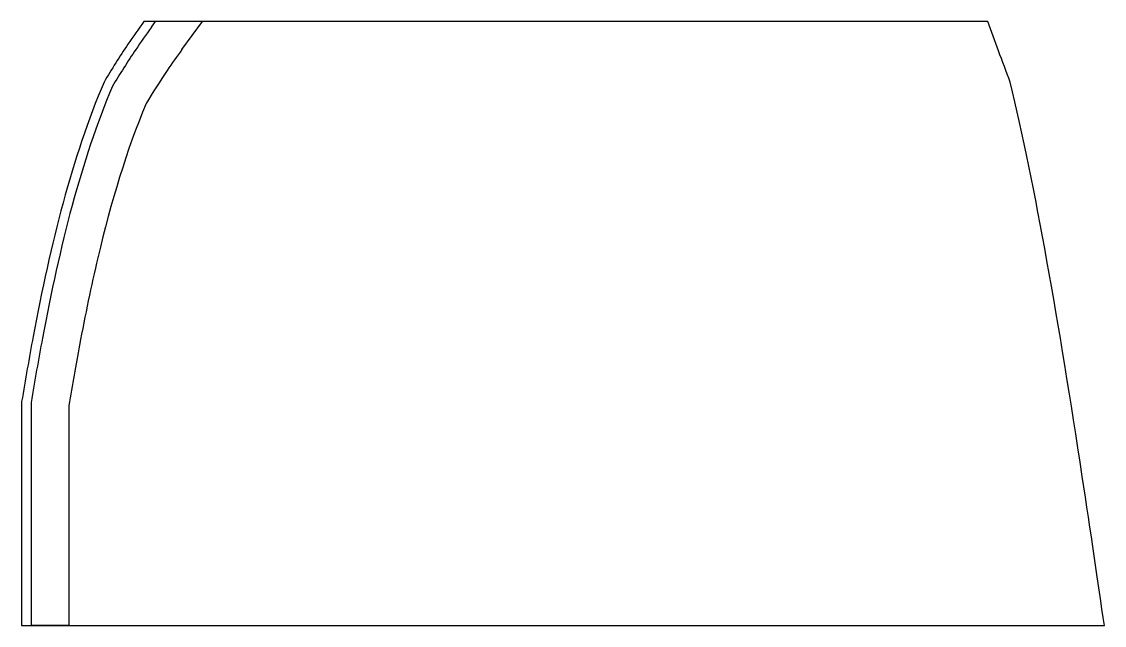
# Model space of a CAD drawing. Header units: inches. Extents: x -38.3 to 4.8, y -24 to 0.
import ezdxf

# ---------------------------------------------------------------- set-up
doc = ezdxf.new("R2010")
doc.units = ezdxf.units.IN
doc.layers.get('0').update_dxf_attribs({"linetype": 'CONTINUOUS'})

msp = doc.modelspace()

# ---------------------------------------------------------------- linework, layer by layer
for p, q in [((0.136, 0), (-33.398, 0)), ((-33.096, -0.222), (-32.933, 0)), ((-31.072, 0), (-32.933, 0)), ((-31.887, -1.11), (-31.072, 0)), ((-38.254, -15.107), (-38.254, -24)), ((-37.879, -15.138), (-37.879, -24)), ((-36.379, -15.263), (-36.379, -24)), ((-38.254, -24), (4.769, -24)), ((-36.379, -24), (-37.879, -24))]:
    msp.add_line(p, q)
for points, knots in [([(-33.398, 0), (-33.615, -0.295), (-33.825, -0.594), (-34.361, -1.389), (-34.678, -1.891), (-34.981, -2.4)], [-7.303591, -7.303591, -7.303591, -7.303591, -4.515421, -4.515421, 0, 0, 0, 0]), ([(-33.096, -0.222), (-33.309, -0.513), (-33.517, -0.808), (-33.719, -1.107), (-34.041, -1.585), (-34.35, -2.074), (-34.646, -2.57)], [-7.303591, -7.303591, -7.303591, -7.303591, -4.515421, -4.515421, -4.515421, -0.065885, -0.065885, -0.065885, -0.065885]), ([(1.03, -2.4), (0.872, -1.987), (0.717, -1.576), (0.418, -0.773), (0.277, -0.389), (0.136, 0)], [-6.707317, -6.707317, -6.707317, -6.707317, -3.324566, -3.324566, -0.168214, -0.168214, -0.168214, -0.168214]), ([(-31.887, -1.11), (-32.088, -1.383), (-32.284, -1.662), (-32.475, -1.946), (-32.761, -2.371), (-33.038, -2.806), (-33.305, -3.251)], [-7.303591, -7.303591, -7.303591, -7.303591, -4.515421, -4.515421, -4.515421, -0.345033, -0.345033, -0.345033, -0.345033]), ([(-34.981, -2.4), (-36.258, -5.407), (-37.103, -8.819), (-37.956, -13.365), (-38.107, -14.227), (-38.254, -15.107)], [-66.15454, -66.15454, -66.15454, -66.15454, -32.101622, -32.101622, -24.324028, -24.324028, -24.324028, -24.324028]), ([(-34.646, -2.57), (-35.901, -5.533), (-36.739, -8.911), (-37.429, -12.589), (-37.585, -13.421), (-37.734, -14.27), (-37.879, -15.138)], [-66.064316, -66.064316, -66.064316, -66.064316, -32.101622, -32.101622, -32.101622, -24.414649, -24.414649, -24.414649, -24.414649]), ([(4.769, -24), (4.526, -22.334), (4.229, -20.286), (2.968, -12.01), (2.03, -6.537), (1.03, -2.4)], [-44.238094, -44.238094, -44.238094, -44.238094, -32.434566, -32.434566, 0, 0, 0, 0]), ([(-33.305, -3.251), (-34.082, -5.104), (-34.701, -7.16), (-35.226, -9.385), (-35.49, -10.504), (-35.73, -11.666), (-35.955, -12.866), (-36.101, -13.647), (-36.242, -14.446), (-36.379, -15.263)], [-65.680027, -65.680027, -65.680027, -65.680027, -43.338512, -43.338512, -43.338512, -32.101622, -32.101622, -32.101622, -24.780608, -24.780608, -24.780608, -24.780608])]:
    msp.add_open_spline(points, degree=3, knots=knots)

doc.saveas('drawing.dxf')
